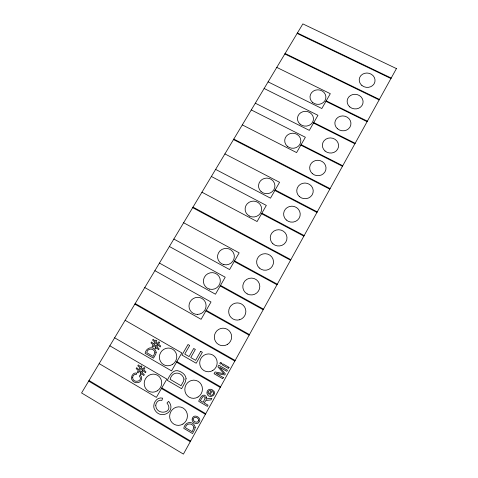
<?xml version="1.0" encoding="UTF-8"?>
<svg xmlns="http://www.w3.org/2000/svg" width="478" height="478" viewBox="0 0 478 478"><rect width="100%" height="100%" fill="white"/><g stroke="black" fill="none" stroke-linecap="round" stroke-linejoin="round"><path stroke-width="0.72" d="M297.424 32.976L391.207 78.045M297.143 33.442L390.938 78.529M285.109 53.506L379.395 99.424M284.828 53.978L379.12 99.92M276.786 67.392L330.316 93.7L321.825 108.524L268.104 81.869M326.223 100.846L367.379 121.161M325.942 101.336L367.104 121.663M264.137 88.49L317.948 115.3L309.314 130.369L255.312 103.206M313.783 122.559L355.166 143.269M313.496 123.061L354.885 143.782M251.273 109.934L305.37 137.258L296.587 152.584L242.304 124.901M301.14 144.643L342.744 165.752M300.847 145.151L342.457 166.272M233.802 139.074L330.107 188.625M233.497 139.582L329.814 189.157M224.905 153.916L279.564 182.303L270.482 198.167L215.626 169.397M275.191 189.945L317.249 211.891M274.886 190.477L316.95 212.435M211.378 176.472L266.33 205.415L257.086 221.547L201.943 192.216M261.872 213.188L304.163 235.57M261.568 213.726L303.859 236.12M192.998 207.129L290.851 259.668M192.676 207.667L290.54 260.223M183.63 222.754L239.155 252.856L229.583 269.562L173.861 239.048M234.543 260.904L277.3 284.195M234.226 261.46L276.983 284.763M169.391 246.505L225.21 277.204L215.464 294.215L159.443 263.085M220.513 285.402L263.503 309.158M220.191 285.964L263.181 309.738M154.896 270.673L211.013 301.994L201.095 319.31L144.774 287.547M206.233 310.336L249.456 334.582M205.904 310.909L249.134 335.168M135.184 303.548L235.152 360.466M134.844 304.122L234.823 361.063M125.134 320.314L181.837 352.925L171.554 370.88L114.642 337.803M176.884 361.571L220.585 386.833M176.543 362.175L220.244 387.443M109.844 345.809L166.852 379.096L156.378 397.379L99.167 363.621M161.803 387.903L205.743 413.691M161.456 388.512L205.397 414.312M89.039 380.512L190.62 441.057M88.675 381.115L190.274 441.69M155.75 405.225C156.121 416.332 174.763 413.028 166.983 403.068L168.597 401.347C177.171 411.737 159.772 420.945 154.346 408.965A7.039 6.692 -69.4 0 1 153.785 405.852C153.85 401.436 157.913 396.8 162.598 398.156L161.917 400.385C158.78 399.375 156.031 402.267 155.75 405.225M132.675 377.309C132.406 383.948 143.974 381.384 139.343 376.037L140.311 375.027L141.494 376.915A3.926 3.728 -61.7 0 1 141.554 378.982C140.723 384.061 133.547 383.78 131.82 379.508A4.153 3.943 -61.4 0 1 131.504 377.68L131.952 375.816L133.141 374.089A3.782 3.591 -61.2 0 1 135.447 373.037L136.774 373.151L136.355 374.465C134.497 373.874 132.86 375.559 132.675 377.309M206.388 397.493L206.03 399.369L207.667 398.688L211.814 398.377L210.977 399.889L205.904 400.474L204.178 402.924L208.044 405.189L207.38 406.396L198.681 401.305C199.708 398.909 202.463 392.677 205.851 396.089A2.557 2.462 -76.6 0 1 206.388 397.493M205.187 397.845L203.186 402.345L200.306 400.666L202.803 396.716L204.399 396.674L205.187 397.845M195.215 427.242L194.767 429.369L192.514 433.54L183.767 428.342C184.938 421.393 193.53 420.228 195.215 427.242M186.067 378.558L185.327 381.982L181.61 388.698L167.33 380.357C169.451 375.768 173.167 368.442 179.507 371.263C182.608 372.499 185.763 374.997 186.067 378.558M208.038 392.217L208.223 393.4L209.077 394.356L211.109 390.699L209.256 390.556L208.038 392.217M156.198 352.214L155.738 354.228L153.492 358.165L145.079 353.284C146.304 346.795 154.597 345.504 156.198 352.214M213.427 392.97C213.63 394.816 211.39 395.945 209.92 394.93L212.632 390.048C210.804 388.53 207.751 389.235 207.123 391.625A3.191 3.077 -77.4 0 0 207.076 393.663C208.659 399.477 217.514 395.109 213.594 390.645L212.824 391.715L213.427 392.97M192.18 419.051C191.684 421.506 194.193 423.496 196.458 423.568A3.221 3.071 -77.9 0 0 198.334 422.851C203.592 418.555 193.357 412.335 192.18 419.051M193.954 427.595L192.156 431.694L185.476 427.732C186.079 422.468 193.184 422.94 193.954 427.595M184.012 379.126L183.534 381.175L181.043 385.728L170.138 379.365C172.146 370.779 181.891 371.346 184.012 379.126M154.974 352.549L153.175 356.427L146.752 352.698C147.415 347.769 154.215 348.092 154.974 352.549M198.639 420.323C198.215 423.717 192.981 422.02 193.243 419.194C193.686 415.812 198.884 417.503 198.639 420.323M223.357 377.566L222.724 378.707L214.078 373.73L215.064 371.956L223.871 373.671L217.926 366.823L218.805 365.246L227.438 370.193L226.811 371.328L219.581 367.182L225.377 373.916L224.785 374.979L215.99 373.33L223.357 377.566M229.016 367.337L228.412 368.424L222.156 364.845L222.766 363.758L229.016 367.337M396.429 68.593L183.415 454.1L81.571 392.958L302.861 23.9L396.429 68.593M221.607 363.095L220.997 364.182L219.784 363.489L220.388 362.402L221.607 363.095M200.694 351.318L195.598 360.322L190.758 357.538L195.359 349.442L193.698 348.492L189.091 356.582L184.747 354.084L189.676 345.463L188.009 344.513L181.969 355.058L196.171 363.238L202.373 352.28L200.694 351.318M155.703 347.13L155.009 348.313L155.864 348.809L156.449 347.799L158.594 349.735L159.114 348.838L156.969 346.909L158.057 345.038L160.202 346.962L160.722 346.066L158.582 344.142L159.646 342.314L158.792 341.824L157.83 343.473L156.013 341.83L156.718 340.629L155.864 340.139L155.266 341.161L153.115 339.237L152.59 340.127L154.741 342.057L153.647 343.927L151.496 341.997L150.976 342.887L153.127 344.817L152.076 346.622L152.93 347.112L153.88 345.486L155.703 347.13M157.31 344.369L156.222 346.239L154.4 344.596L155.493 342.726L157.31 344.369M140.885 372.912L140.179 374.119L141.04 374.621L141.637 373.599L143.788 375.565L144.32 374.656L142.169 372.691L143.275 370.785L145.431 372.744L145.957 371.836L143.806 369.87L144.894 368.012L144.033 367.51L143.053 369.189L141.231 367.516L141.948 366.291L141.088 365.79L140.478 366.835L138.321 364.869L137.789 365.778L139.946 367.743L138.835 369.649L136.678 367.678L136.146 368.586L138.303 370.558L137.234 372.392L138.088 372.894L139.056 371.239L140.885 372.912M142.522 370.103L141.416 372.004L139.588 370.33L140.699 368.424L142.522 370.103M182.907 424.07A9.303 8.861 -73.9 0 0 183.068 408.015A9.303 8.861 -73.9 0 0 169.642 416.26A9.303 8.861 -73.9 0 0 182.907 424.07M261.072 191.559A8.198 7.809 -0.8 0 0 274.701 187.729A8.198 7.809 -0.8 0 0 264.418 178.414A8.198 7.809 -0.8 0 0 261.072 191.559M198 397.033A9.124 8.783 -72.8 0 0 198.071 381.289A9.124 8.783 -72.8 0 0 184.813 389.385A9.124 8.783 -72.8 0 0 198 397.033M212.818 370.498A8.945 8.712 -70.7 0 0 212.806 355.046A8.945 8.712 -70.7 0 0 199.702 363.005A8.945 8.712 -70.7 0 0 212.818 370.498M259.249 267.961A8.449 8.281 1.7 0 0 273.285 263.94A8.449 8.281 1.7 0 0 262.703 254.021A8.449 8.281 1.7 0 0 259.249 267.961M272.866 243.75A8.377 8.132 5.1 0 0 286.77 239.783A8.377 8.132 5.1 0 0 276.218 230.055A8.377 8.132 5.1 0 0 272.866 243.75M247.18 293.916A8.52 8.437 -9.2 0 0 259.817 286.34A8.52 8.437 -9.2 0 0 246.905 279.307A8.52 8.437 -9.2 0 0 247.18 293.916M157.19 390.896A9.118 8.694 -64.4 0 0 157.495 375.248A9.118 8.694 -64.4 0 0 144.189 383.296A9.118 8.694 -64.4 0 0 157.19 390.896M172.331 364.517A8.945 8.616 -60.7 0 0 172.546 349.155A8.945 8.616 -60.7 0 0 159.395 357.072A8.945 8.616 -60.7 0 0 172.331 364.517M223.841 264.615A8.425 8.222 -17.4 0 0 234.041 254.296A8.425 8.222 -17.4 0 0 219.952 250.92A8.425 8.222 -17.4 0 0 223.841 264.615M249.373 216.038A8.269 7.947 -3.9 0 0 261.633 208.868A8.269 7.947 -3.9 0 0 249.098 202.278A8.269 7.947 -3.9 0 0 249.373 216.038M300.029 124.125A8.012 7.403 3.8 0 0 313.275 120.456A8.012 7.403 3.8 0 0 303.1 111.643A8.012 7.403 3.8 0 0 300.029 124.125M287.26 146.22A8.072 7.534 2.8 0 0 300.632 142.498A8.072 7.534 2.8 0 0 290.421 133.523A8.072 7.534 2.8 0 0 287.26 146.22M312.582 102.394A7.947 7.278 4.6 0 0 325.709 98.773A7.947 7.278 4.6 0 0 315.564 90.121A7.947 7.278 4.6 0 0 312.582 102.394M286.244 219.952A8.311 7.989 6.7 0 0 300.017 216.05A8.311 7.989 6.7 0 0 289.501 206.502A8.311 7.989 6.7 0 0 286.244 219.952M299.395 196.572A8.251 7.839 7.6 0 0 313.03 192.718A8.251 7.839 7.6 0 0 302.556 183.355A8.251 7.839 7.6 0 0 299.395 196.572M361.882 85.454A7.947 7.176 9.1 0 0 374.895 81.869A7.947 7.176 9.1 0 0 364.606 73.325A7.947 7.176 9.1 0 0 361.882 85.454M325.028 150.994A8.126 7.564 8.6 0 0 338.406 147.254A8.126 7.564 8.6 0 0 328.01 138.226A8.126 7.564 8.6 0 0 325.028 150.994M349.8 106.935A8.001 7.301 9 0 0 362.933 103.302A8.001 7.301 9 0 0 352.609 94.596A8.001 7.301 9 0 0 349.8 106.935M337.516 128.779A8.06 7.433 8.8 0 0 350.774 125.093A8.06 7.433 8.8 0 0 340.414 116.232A8.06 7.433 8.8 0 0 337.516 128.779M312.319 173.586A8.186 7.702 8.2 0 0 325.829 169.792A8.186 7.702 8.2 0 0 315.39 160.596A8.186 7.702 8.2 0 0 312.319 173.586M227.367 344.447A8.777 8.64 -65.8 0 0 227.271 329.282A8.777 8.64 -65.8 0 0 214.323 337.104A8.777 8.64 -65.8 0 0 227.367 344.447M197.516 314.405A8.646 8.449 -44.6 0 0 204.948 301.439A8.646 8.449 -44.6 0 0 190.142 301.743A8.646 8.449 -44.6 0 0 197.516 314.405M209.705 289.166A8.52 8.341 -30.4 0 0 220.047 278.668A8.52 8.341 -30.4 0 0 205.851 275.214A8.52 8.341 -30.4 0 0 209.705 289.166M239.598 319.758A8.622 8.562 -47 0 0 243.266 305.311A8.622 8.562 -47 0 0 228.944 309.445A8.622 8.562 -47 0 0 239.598 319.758"/></g></svg>
